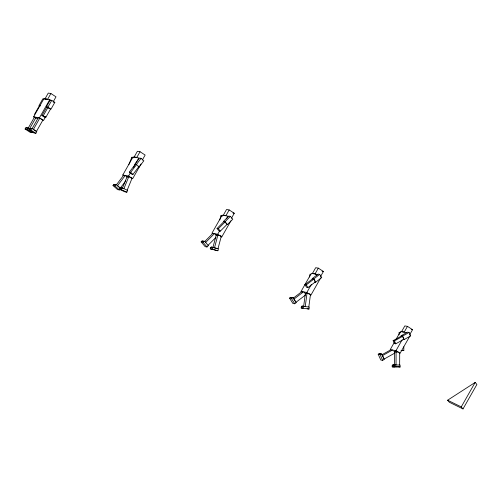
<?xml version="1.0" encoding="UTF-8"?>
<svg xmlns="http://www.w3.org/2000/svg" width="502" height="502" viewBox="0 0 502 502"><rect width="100%" height="100%" fill="white"/><g stroke="black" fill="none" stroke-linecap="round" stroke-linejoin="round"><path stroke-width="0.75" d="M392.821 364.885L400.088 365.048L400.081 367.012L392.213 366.868L392.219 365.556L392.821 364.885L395.143 364.816M394.057 367.188L394.064 365.876L394.666 365.205M394.503 351.758L394.459 364.866L396.04 365.136L396.084 352.027L394.503 351.758L396.674 351.695M399.103 334.847L399.109 332.7L400.558 332.657M399.655 365.029L399.699 352.693M401.55 350.616L403.809 350.553L403.821 346.769M301.187 307.977L308.987 309.031L309.251 307.08L303.886 306.408L303.202 306.992L303.032 308.291L301.187 307.977L301.357 306.672L302.041 306.094L305.103 306.477M305.385 293.275L303.66 306.302L305.241 306.571L306.967 293.544L305.385 293.275L307.525 293.538M309.615 277.06L309.985 274.217L311.039 274.399M308.818 307.017L310.437 294.756M210.269 248.797L210.608 247.53L211.355 247.059L213.199 247.373L218.401 248.854L217.899 250.755L210.269 248.797L217.899 250.755M212.114 249.117L212.453 247.844L213.199 247.373M219.801 219.895L220.899 215.741L221.953 215.923M220.648 235.852L216.293 234.792L212.93 247.492L217.981 248.747L221.344 236.053M214.511 247.762L217.874 235.068M128.882 164.543L131.844 157.27L133.425 157.54M119.507 189.361L120.003 188.15L120.794 187.792L122.639 188.112L127.583 190.365L126.843 192.184L124.998 191.864L119.507 189.361L121.352 189.674L126.843 192.184M121.352 189.674L121.848 188.463L122.639 188.112M128.819 176.597L123.881 188.714L122.3 188.445L127.238 176.327L131.455 177.802M127.175 190.22L132.114 178.103M32.68 131.537L32.04 132.666L30.195 132.352L25.1 129.02L25.74 127.891L26.575 127.659L28.419 127.979L29.725 128.832M34.544 114.261L39.357 105.784M34.789 117.593L33.621 116.834L43.894 98.756L49.692 99.754L50.859 100.513M25.1 129.02L26.945 129.34L27.585 128.211L28.419 127.979M27.98 128.512L34.4 117.217L35.981 117.487L37.813 118.685M46.335 99.553L45.061 98.725L48.267 93.071L50.903 93.523L55.998 96.848L53.143 101.875M28.921 129.679L29.562 128.55L32.241 128.631L36.822 131.631L35.862 133.325L34.017 133.005L28.921 129.679L30.766 129.999L35.862 133.325M35.981 117.487L29.562 128.788L28.507 128.606M50.903 93.523L47.696 99.176L45.061 98.725M30.766 129.999L31.406 128.863L32.241 128.631M32.178 128.506L38.221 117.87L39.802 118.139L42.858 120.141L36.439 131.436L33.383 129.441L39.802 118.139M33.621 116.834L39.42 117.832L49.692 99.754M41.923 115.529L46.736 107.051L48.054 107.277L43.241 115.755L41.923 115.529L44.471 117.192L45.789 117.418L50.602 108.94M47.935 107.133L51.781 100.356L54.837 102.352L50.991 109.135L47.935 107.133L46.353 106.863L50.2 100.086L51.781 100.356M45.782 116.477L43.498 120.493L39.42 117.832M123.931 175.807L122.764 175.047L133.036 156.963L138.834 157.961L133.507 167.335M140.045 151.736L136.833 157.383L134.197 156.931L137.41 151.278L140.045 151.736L145.141 155.062L142.286 160.082M122.764 175.047L128.562 176.039L130.464 172.694M131.191 178.455L132.641 178.699L141.006 163.972M229.188 209.943L225.975 215.59L223.34 215.138L226.553 209.491L229.188 209.943L234.277 213.268L231.428 218.288M226.452 218.847L227.977 216.167L222.179 215.17L211.907 233.254L217.705 234.252L219.606 230.901M220.328 236.662L221.777 236.913L230.907 220.836M302.794 292.603L301.049 291.461L311.322 273.383L317.12 274.381L316.354 275.717M318.324 268.15L315.695 267.698L312.482 273.352L315.118 273.803L318.324 268.15L323.42 271.475L320.571 276.502M301.049 291.461L306.847 292.459L311.409 284.421M320.809 277.706L310.92 295.12L306.847 292.459M394.371 342.308L390.192 349.674L395.984 350.666L400.063 353.326L410.335 335.248M395.896 339.628L400.458 331.59L406.256 332.588M407.467 326.363L404.261 332.01L401.625 331.558L404.832 325.905L407.467 326.363L412.562 329.688L409.707 334.708M395.984 350.666L402.071 339.954M463.001 408.929L461.263 406.896L475.162 382.43L476.9 384.463L463.001 408.929L449.34 402.246L447.602 400.213L475.162 382.43M120.223 188.921L119.445 189.951L117.6 189.63L113.006 185.552L113.785 184.523L116.477 184.736L120.612 188.407M113.006 185.552L114.851 185.865L115.629 184.843L116.477 184.736M116.37 184.855L123.687 175.198M129.359 172.148L135.189 164.455L136.506 164.681L130.677 172.374L129.359 172.148L131.656 174.194L132.974 174.42L138.803 166.72M141.075 158.337L139.493 158.067L134.831 164.223L136.406 164.499L141.075 158.337L143.836 160.784L139.167 166.946L138.113 166.764M125.738 180.933L120.254 188.181L117.493 185.734L125.268 175.468L127.477 177.426M201.145 241.901L202.042 240.998L204.734 241.337L208.349 245.616L207 246.971L205.155 246.658L201.145 241.901L202.99 242.215L207 246.971M202.99 242.215L203.887 241.311L204.734 241.337M217.021 228.523L223.754 221.752L225.072 221.978L227.08 224.356L220.347 231.127L219.029 230.901L217.021 228.523L218.339 228.749L220.347 231.127M204.552 241.7L213.005 233.204M225.003 221.765L230.393 216.343L232.796 219.198L227.412 224.614L225.003 221.765L223.421 221.489L228.812 216.073L230.393 216.343M218.339 228.749L225.072 221.978M205.607 242.504L214.586 233.474L216.513 235.758M208.016 245.359L215.935 237.39M304.94 284.678L312.445 278.968L313.763 279.194L315.438 281.86L307.927 287.577L306.609 287.351L304.94 284.678L306.258 284.91L313.763 279.194M319.73 274.381L318.149 274.105L312.144 278.679L313.725 278.949L319.73 274.381L321.738 277.581L315.733 282.149L314.679 281.973M289.528 298.106L290.532 297.347L293.212 297.818L296.224 302.618L294.724 303.76L292.879 303.446L289.528 298.106L291.373 298.426L292.377 297.661L293.212 297.818M292.923 298.408L302.342 291.235M303.34 291.957L293.915 299.129L295.929 302.329L305.348 295.157M393.135 340.663L401.267 336.12L402.585 336.346L403.897 339.258L395.764 343.801L394.446 343.575L393.135 340.663L394.453 340.889L402.585 336.346M409.092 332.443L407.511 332.173L401.004 335.807L402.585 336.076L409.092 332.443L410.661 335.932L404.154 339.565L403.1 339.39M378.188 354.211L379.274 353.609L381.922 354.199L384.275 359.432L382.649 360.342L380.805 360.028L378.188 354.211L380.033 354.531L381.118 353.923M381.539 354.983L391.027 349.681M392.608 349.95L382.442 355.629L384.011 359.125L394.854 353.063L393.913 350.967M400.985 350.371L403.809 350.553M396.084 352.027L398.255 351.965M392.213 366.868L397.484 366.717M306.967 293.544L309.822 293.902M44.402 99.089L42.827 98.819L38.974 105.596L40.555 105.866M53.262 102.082L54.837 102.352M25.74 127.891L27.585 128.211M29.562 128.55L31.406 128.863M113.785 184.523L115.629 184.843M120.003 188.15L121.848 188.463M232.959 213.043L234.277 213.268M202.042 240.998L203.887 241.311M210.608 247.53L212.453 247.844M322.102 271.249L323.42 271.475M302.041 306.094L303.886 306.408M301.357 306.672L303.202 306.992M307.142 308.717L308.987 309.031M411.245 329.463L412.562 329.688M399.109 332.7L400.163 332.882M381.922 354.199L379.274 353.609M392.219 365.556L394.064 365.876M398.237 366.698L400.081 367.012M290.532 297.347L291.367 297.498M220.899 215.741L222.286 216.136M216.293 234.792L217.68 235.187M211.355 247.059L212.842 247.48M131.844 157.27L133.162 157.873M120.794 187.792L122.206 188.438M447.602 400.213L461.263 406.896M315.118 273.803L317.026 275.046M47.376 107.472L49.284 108.714M43.241 115.755L45.789 117.418M128.562 176.039L132.641 178.699M217.705 234.252L221.777 236.913M34.4 117.217L36.232 118.409M26.945 129.34L32.04 132.666M136.406 164.499L139.167 166.946M130.677 172.374L132.974 174.42M114.851 185.865L119.445 189.951M313.725 278.949L315.733 282.149M306.258 284.91L307.927 287.577M304.325 292.151L305.53 294.072M291.373 298.426L294.724 303.76M402.585 336.076L404.154 339.565M394.453 340.889L395.764 343.801M380.033 354.531L382.649 360.342"/></g></svg>
